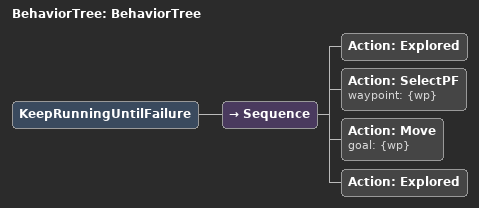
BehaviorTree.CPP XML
<?xml version="1.0"?>
<root main_tree_to_execute="BehaviorTree">
    <BehaviorTree ID="BehaviorTree">
        <KeepRunningUntilFailure>
            <Sequence>
                <Action ID="Explored"/>
                <Action ID="SelectPF" waypoint="{wp}"/>
                <Action ID="Move" goal="{wp}"/>
                <Action ID="Explored"/>
            </Sequence>
        </KeepRunningUntilFailure>
    </BehaviorTree>
</root>
